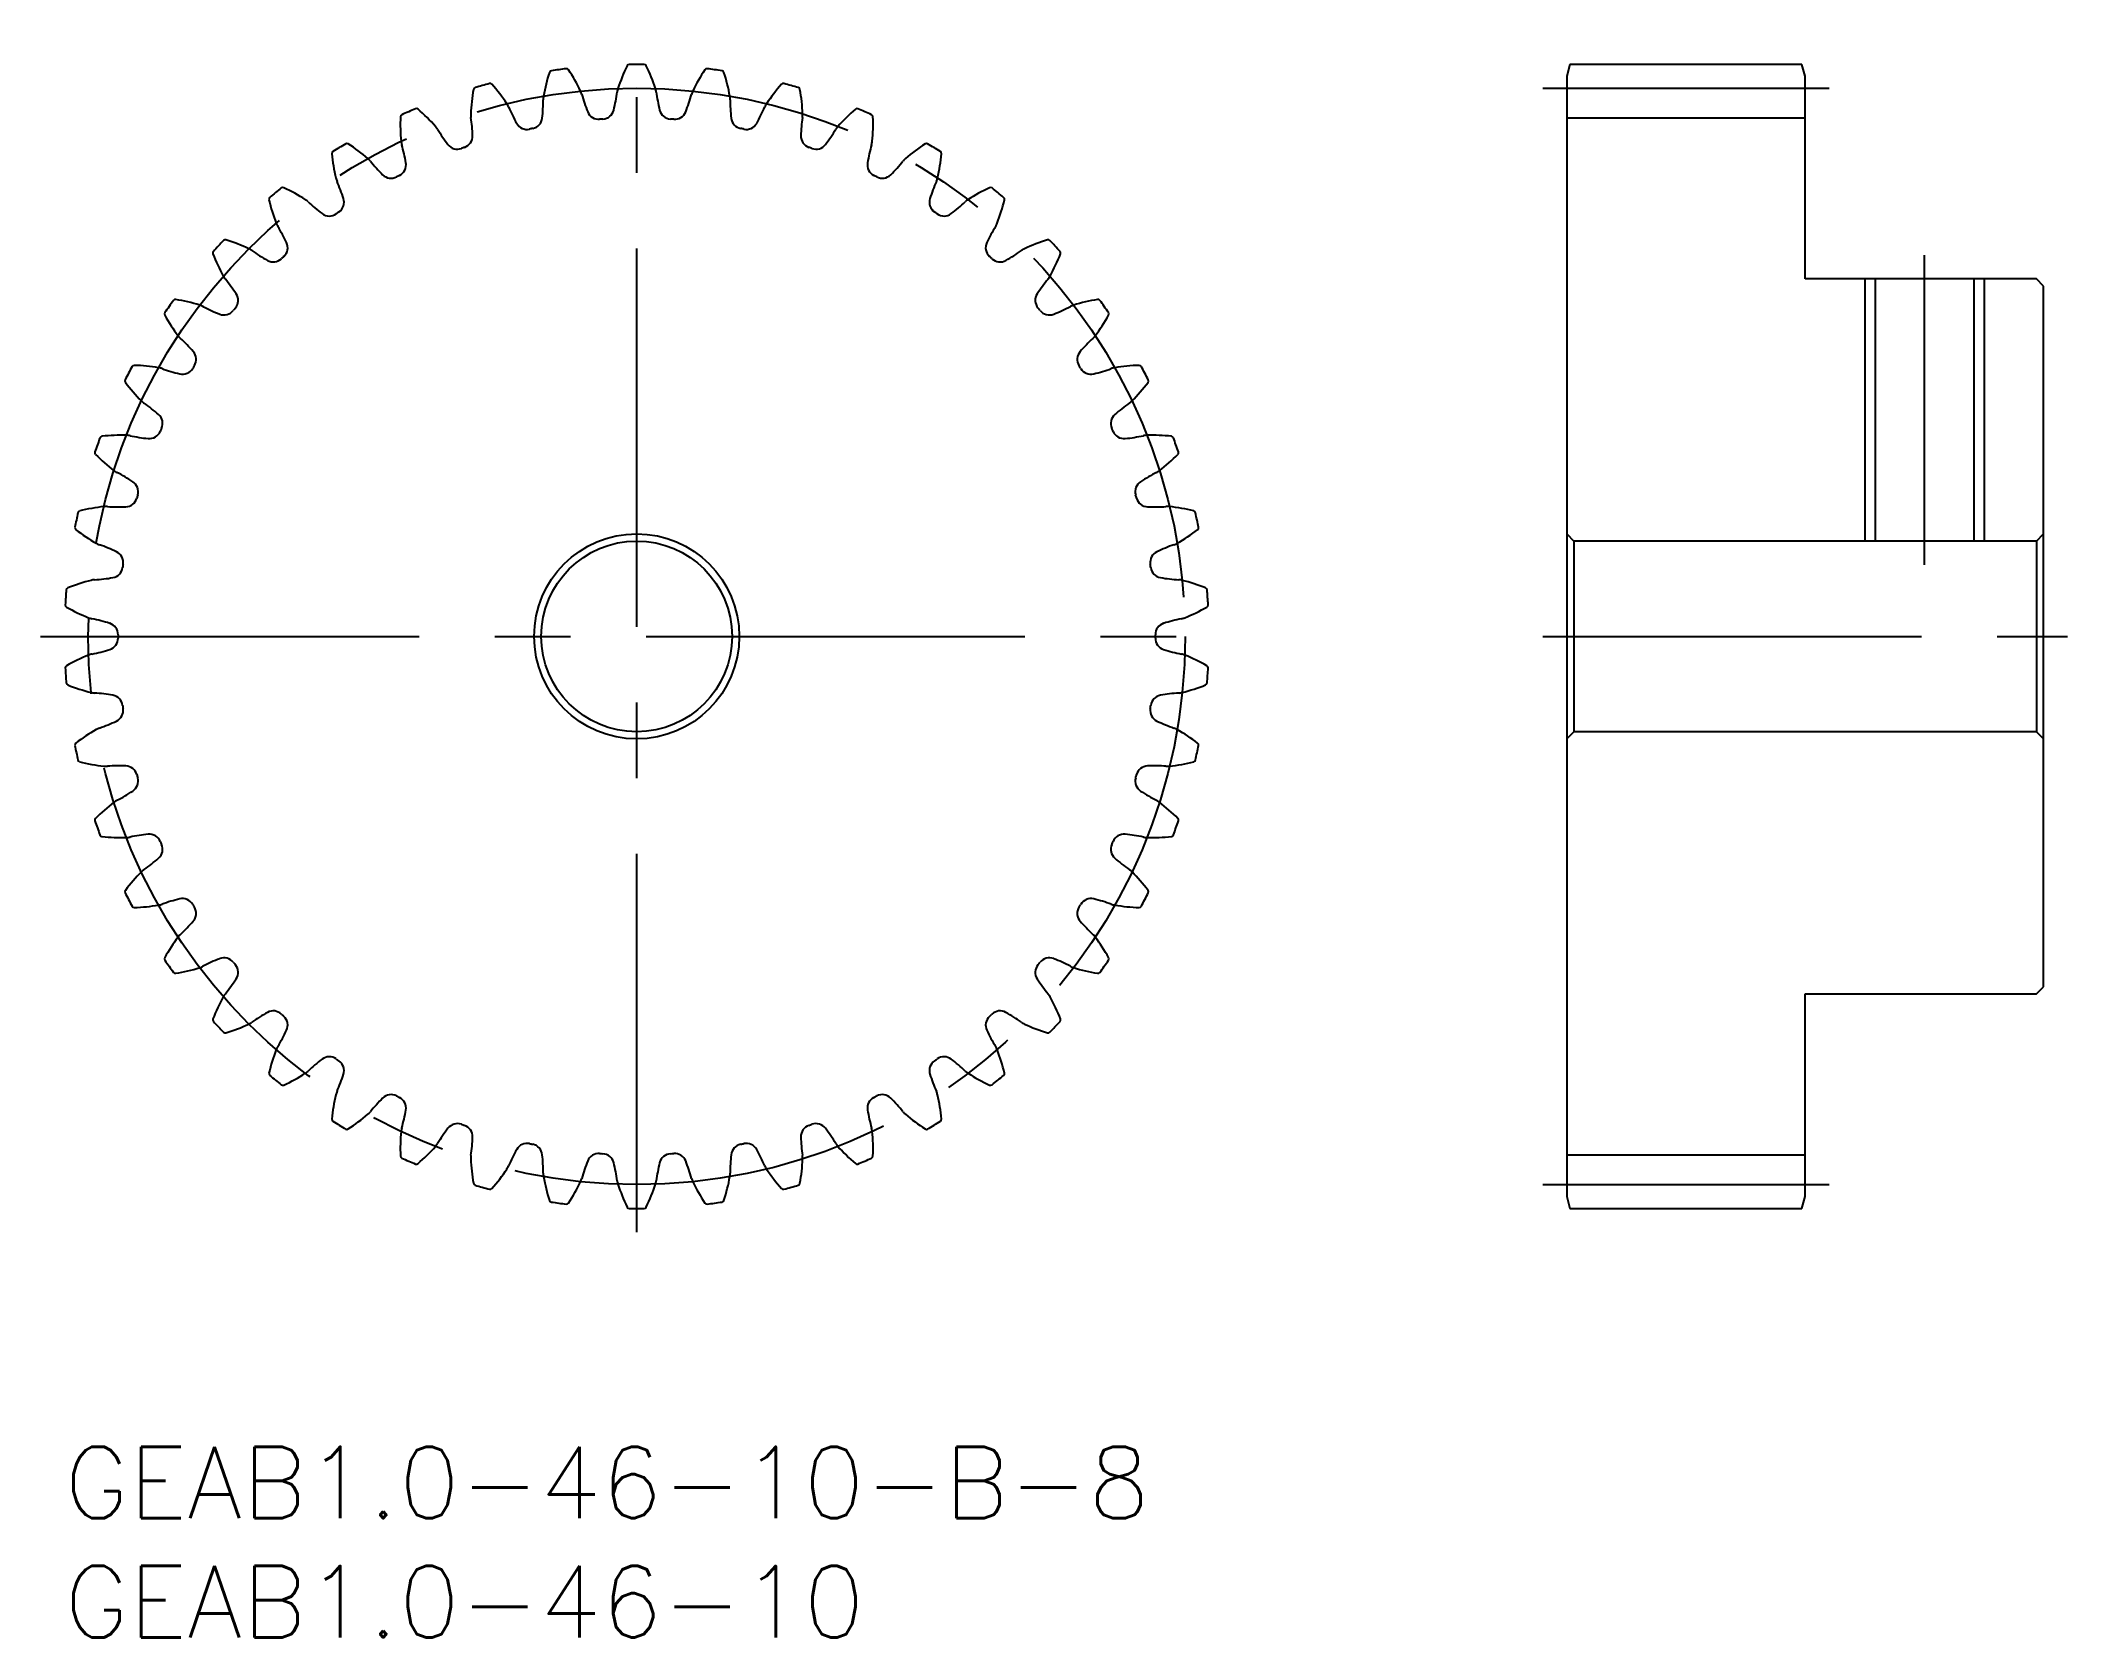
# Model space of a CAD drawing. Extents: x -1 to 84, y -8 to 59.
import ezdxf

# ---------------------------------------------------------------- set-up
doc = ezdxf.new("R2010")
doc.units = 0
doc.header["$LTSCALE"] = 0.5
doc.linetypes.add('CENTER', pattern=[50.8, 31.75, -6.35, 6.35, -6.35])
for name, color, linetype in [('MSM_CENTER', 1, 'CENTER'), ('MSM_CONTINUOUS', 7, 'CONTINUOUS'), ('MSM_NARROW', 5, 'CONTINUOUS'), ('MSM_PART_NUMBER', 7, 'CONTINUOUS')]:
    doc.layers.add(name, color=color, linetype=linetype)
doc.styles.get("Standard").update_dxf_attribs({"font": 'txt.shx', "height": 1, "bigfont": 'bigfont.shx'})

# ---------------------------------------------------------------- blocks, each defined once
blk = doc.blocks.new('*U3')
at = {"layer": 'MSM_PART_NUMBER'}
blk.add_text('GEAB1.0-46-10-B-8', height=3, dxfattribs=at).set_placement((0, -3))
blk = doc.blocks.new('*U4')
at = {"layer": 'MSM_PART_NUMBER'}
blk.add_text('GEAB1.0-46-10', height=3, dxfattribs=at).set_placement((0, -8))

msp = doc.modelspace()

# ---------------------------------------------------------------- linework, layer by layer
at = {"layer": 'MSM_CENTER'}
for p, q in [((24, 9), (24, 59)), ((62, 57), (74, 57)), ((78, 37), (78, 50)), ((-1, 34), (49, 34)), ((62, 34), (84, 34)), ((62, 11), (74, 11))]:
    msp.add_line(p, q, dxfattribs=at)
msp.add_circle((24, 34), 23, dxfattribs=at)
at = {"layer": 'MSM_CONTINUOUS'}
for p, q in [((63.134, 58), (63, 57.5)), ((72.866, 58), (63.134, 58)), ((73, 57.5), (72.866, 58)), ((63, 57.5), (63, 10.5)), ((73, 49), (73, 57.5)), ((63, 55.75), (73, 55.75)), ((82.7, 49), (73, 49)), ((75.933, 49), (75.933, 38)), ((80.067, 49), (80.067, 38)), ((83, 48.7), (82.7, 49)), ((83, 19.3), (83, 48.7)), ((63, 38.3), (63.3, 38)), ((82.7, 38), (83, 38.3)), ((82.7, 38), (63.3, 38)), ((63.3, 38), (63.3, 30)), ((82.7, 38), (82.7, 30)), ((63, 29.7), (63.3, 30)), ((82.7, 30), (63.3, 30)), ((82.7, 30), (83, 29.7)), ((73, 10.5), (73, 19)), ((73, 19), (82.7, 19)), ((82.7, 19), (83, 19.3)), ((63, 12.25), (73, 12.25)), ((63, 10.5), (63.134, 10)), ((72.866, 10), (73, 10.5)), ((63.134, 10), (72.866, 10))]:
    msp.add_line(p, q, dxfattribs=at)
for radius in [4.3, 4]:
    msp.add_circle((24, 34), radius, dxfattribs=at)
for centre, radius, start, end in [((24, 34), 24, 97.07929, 98.57288), ((21.054, 57.718), 0.1, 33.56548, 97.07929), ((30.504, 54.612), 7.667, 154.26061, 161.95652), ((23.688, 57.898), 0.1, 90.74699, 154.26062), ((24, 34), 24, 89.25321, 90.74679), ((24.312, 57.898), 0.1, 25.7394, 89.25321), ((17.496, 54.612), 7.667, 18.04348, 25.7394), ((26.946, 57.718), 0.1, 82.92071, 146.43455), ((24, 34), 24, 81.42712, 82.92071), ((17.252, 56.928), 0.1, 106.39897, 169.9128), ((24, 34), 24, 104.90538, 106.39897), ((17.852, 57.096), 0.1, 41.39157, 104.90538), ((12.176, 52.093), 7.667, 33.69565, 41.39157), ((27.637, 55.306), 7.667, 162.08669, 169.78261), ((20.437, 57.633), 0.1, 98.57288, 162.08671), ((14.75, 53.534), 7.667, 25.86956, 33.56548), ((24, 56.731), 0.826, 161.95652, 172.41867), ((24, 56.731), 0.826, 7.58133, 18.04348), ((33.25, 53.534), 7.667, 146.43452, 154.13043), ((27.563, 57.633), 0.1, 17.91331, 81.42712), ((20.363, 55.306), 7.667, 10.21739, 17.91331), ((35.824, 52.093), 7.667, 138.60843, 146.30435), ((30.148, 57.096), 0.1, 75.09462, 138.60846), ((24, 34), 24, 73.60103, 75.09462), ((30.748, 56.928), 0.1, 10.08722, 73.60103), ((24, 34), 24, 112.73147, 114.22505), ((14.765, 56.044), 0.1, 49.21766, 112.73147), ((9.822, 50.314), 7.667, 41.52174, 49.21766), ((24.702, 55.602), 7.667, 169.91278, 177.6087), ((17.867, 55.888), 0.826, 23.23351, 33.69566), ((25.129, 59.005), 7.077, 203.2335, 209.46761), ((13.002, 56.485), 7.077, 354.01065, 0.24476), ((20.905, 56.519), 0.826, 169.7826, 180.24475), ((20.905, 56.519), 0.826, 15.40742, 25.86957), ((28.524, 58.619), 7.077, 195.40742, 201.64152), ((16.166, 57.773), 7.077, 346.18457, 352.41867), ((31.834, 57.773), 7.077, 187.58133, 193.81543), ((19.476, 58.619), 7.077, 338.35848, 344.59258), ((27.095, 56.519), 0.826, 154.13042, 164.59258), ((27.095, 56.519), 0.826, 359.75525, 10.2174), ((34.998, 56.485), 7.077, 179.75524, 185.98935), ((22.871, 59.005), 7.077, 330.53239, 336.7665), ((30.133, 55.888), 0.826, 146.30433, 156.76649), ((23.298, 55.602), 7.667, 2.3913, 10.08722), ((38.178, 50.314), 7.667, 130.78234, 138.47826), ((33.235, 56.044), 0.1, 67.26853, 130.78237), ((24, 34), 24, 65.77495, 67.26853), ((21.754, 55.497), 7.667, 177.73887, 185.43478), ((14.193, 55.795), 0.1, 114.22505, 177.73889), ((14.944, 54.849), 0.826, 31.0596, 41.52174), ((21.714, 58.926), 7.077, 211.05959, 217.2937), ((17.867, 55.888), 0.826, 177.60868, 188.07084), ((10.043, 54.778), 7.077, 1.83674, 8.07084), ((19.403, 55.77), 0.5, 209.46761, 281.92326), ((24, 34), 21.75, 101.555, 101.92326), ((19.543, 55.799), 0.5, 281.55499, 354.01065), ((22.41, 56.193), 0.5, 201.64152, 274.09717), ((24, 34), 21.75, 93.72892, 94.09717), ((22.553, 56.203), 0.5, 273.72891, 346.18457), ((25.447, 56.203), 0.5, 193.81543, 266.27109), ((24, 34), 21.75, 85.90283, 86.27109), ((25.59, 56.193), 0.5, 265.90283, 338.35848), ((28.457, 55.799), 0.5, 185.98935, 258.445), ((24, 34), 21.75, 78.07674, 78.445), ((28.597, 55.77), 0.5, 258.07674, 330.53239), ((37.957, 54.778), 7.077, 171.92916, 178.16326), ((30.133, 55.888), 0.826, 351.92916, 2.39132), ((26.286, 58.926), 7.077, 322.7063, 328.94041), ((33.056, 54.849), 0.826, 138.47825, 148.9404), ((33.807, 55.795), 0.1, 2.26113, 65.77495), ((26.246, 55.497), 7.667, 354.56522, 2.26113), ((24, 34), 24, 120.55755, 122.05114), ((11.849, 54.581), 0.1, 57.04374, 120.55755), ((7.733, 48.232), 7.667, 49.34783, 57.04374), ((14.944, 54.849), 0.826, 185.43478, 195.89693), ((7.343, 52.684), 7.077, 9.66283, 15.89693), ((16.482, 54.941), 0.5, 217.2937, 289.74935), ((24, 34), 21.75, 109.38109, 109.74935), ((16.616, 54.989), 0.5, 289.38108, 1.83674), ((31.384, 54.989), 0.5, 178.16326, 250.61891), ((24, 34), 21.75, 70.25065, 70.61891), ((31.518, 54.941), 0.5, 250.25065, 322.7063), ((40.657, 52.684), 7.077, 164.10307, 170.33717), ((33.056, 54.849), 0.826, 344.10307, 354.56523), ((40.267, 48.232), 7.667, 122.95626, 130.65217), ((36.151, 54.581), 0.1, 59.44245, 122.95629), ((24, 34), 24, 57.94886, 59.44245), ((11.317, 54.257), 0.1, 122.05114, 185.56497), ((18.848, 54.991), 7.667, 185.56495, 193.26087), ((12.189, 53.422), 0.826, 38.88568, 49.34783), ((18.341, 58.383), 7.077, 218.88568, 225.11978), ((13.827, 53.788), 0.5, 297.20717, 9.66283), ((34.173, 53.788), 0.5, 170.33717, 242.79282), ((29.659, 58.383), 7.077, 314.88022, 321.11432), ((35.811, 53.422), 0.826, 130.65216, 141.11432), ((29.152, 54.991), 7.667, 346.73913, 354.43505), ((36.683, 54.257), 0.1, 354.43505, 57.94886), ((24, 34), 24, 128.38364, 129.87723), ((9.16, 52.735), 0.1, 64.86983, 128.38364), ((5.947, 45.884), 7.667, 57.17391, 64.86983), ((12.189, 53.422), 0.826, 193.26087, 203.72301), ((4.954, 50.242), 7.077, 17.48891, 23.72302), ((13.7, 53.722), 0.5, 225.11978, 297.57543), ((24, 34), 21.75, 117.20718, 117.57543), ((24, 34), 21.75, 62.42457, 62.79282), ((34.3, 53.722), 0.5, 242.42457, 314.88022), ((43.046, 50.242), 7.077, 156.27698, 162.51109), ((35.811, 53.422), 0.826, 336.27699, 346.73914), ((42.053, 45.884), 7.667, 115.13017, 122.82609), ((38.84, 52.735), 0.1, 51.61636, 115.13019), ((24, 34), 24, 50.12277, 51.61636), ((8.677, 52.341), 0.1, 129.87723, 193.39106), ((16.038, 54.094), 7.667, 193.39104, 201.08696), ((9.655, 51.633), 0.826, 46.71177, 57.17392), ((15.074, 57.385), 7.077, 226.71176, 232.94587), ((11.227, 52.219), 0.5, 305.03326, 17.48891), ((36.773, 52.219), 0.5, 162.51109, 234.96674), ((32.926, 57.385), 7.077, 307.05413, 313.28824), ((38.345, 51.633), 0.826, 122.82607, 133.28823), ((31.962, 54.094), 7.667, 338.91304, 346.60896), ((39.323, 52.341), 0.1, 346.60896, 50.12277), ((9.655, 51.633), 0.826, 201.08695, 211.5491), ((2.92, 47.498), 7.077, 25.315, 31.5491), ((11.111, 52.136), 0.5, 232.94587, 305.40152), ((24, 34), 21.75, 125.03326, 125.40152), ((24, 34), 21.75, 54.59848, 54.96674), ((36.889, 52.136), 0.5, 234.59848, 307.05413), ((45.08, 47.498), 7.077, 148.4509, 154.685), ((38.345, 51.633), 0.826, 328.4509, 338.91304), ((6.322, 50.084), 0.1, 137.70332, 201.21715), ((24, 34), 24, 136.20973, 137.70332), ((6.747, 50.539), 0.1, 72.69599, 136.20973), ((4.496, 43.315), 7.667, 65, 72.69592), ((7.388, 49.515), 0.826, 54.53786, 65), ((11.972, 55.952), 7.077, 234.53785, 240.77196), ((8.866, 50.31), 0.5, 312.85934, 25.315), ((39.134, 50.31), 0.5, 154.685, 227.14065), ((36.028, 55.952), 7.077, 299.22804, 305.46215), ((40.612, 49.515), 0.826, 114.99999, 125.46214), ((43.504, 43.315), 7.667, 107.30408, 115), ((41.253, 50.539), 0.1, 43.79027, 107.30411), ((24, 34), 24, 42.29668, 43.79027), ((41.678, 50.084), 0.1, 338.78287, 42.29668), ((13.376, 52.822), 7.667, 201.21713, 208.91304), ((8.761, 50.212), 0.5, 240.77196, 313.22761), ((24, 34), 21.75, 132.85935, 133.22761), ((24, 34), 21.75, 46.77239, 47.14065), ((39.239, 50.212), 0.5, 226.77239, 299.22804), ((34.624, 52.822), 7.667, 331.08696, 338.78287), ((7.388, 49.515), 0.826, 208.91304, 219.37519), ((1.279, 44.501), 7.077, 33.14109, 39.37519), ((46.721, 44.501), 7.077, 140.62481, 146.85891), ((40.612, 49.515), 0.826, 320.62481, 331.08695), ((24, 34), 24, 144.03582, 145.5294), ((4.656, 48.036), 0.1, 80.522, 144.03582), ((3.41, 40.573), 7.667, 72.82609, 80.522), ((5.43, 47.108), 0.826, 62.36394, 72.82609), ((9.095, 54.11), 7.077, 242.36394, 248.59804), ((6.695, 47.986), 0.5, 248.59804, 321.05369), ((24, 34), 21.75, 140.68544, 141.05369), ((6.786, 48.097), 0.5, 320.68543, 33.14109), ((41.214, 48.097), 0.5, 146.85891, 219.31456), ((24, 34), 21.75, 38.94631, 39.31456), ((41.305, 47.986), 0.5, 218.94631, 291.40196), ((38.905, 54.11), 7.077, 291.40196, 297.63606), ((42.57, 47.108), 0.826, 107.1739, 117.63606), ((44.59, 40.573), 7.667, 99.478, 107.17391), ((43.344, 48.036), 0.1, 35.96418, 99.47802), ((24, 34), 24, 34.4706, 35.96418), ((4.296, 47.527), 0.1, 145.5294, 209.04324), ((10.912, 51.2), 7.667, 209.04321, 216.73913), ((37.088, 51.2), 7.667, 323.26087, 330.95679), ((43.704, 47.527), 0.1, 330.95679, 34.4706), ((5.43, 47.108), 0.826, 216.73912, 227.20127), ((0.06, 41.31), 7.077, 40.96717, 47.20128), ((5.026, 45.622), 0.5, 328.51152, 40.96717), ((42.974, 45.622), 0.5, 139.03283, 211.48848), ((47.94, 41.31), 7.077, 132.79872, 139.03283), ((42.57, 47.108), 0.826, 312.79873, 323.26087), ((24, 34), 24, 151.8619, 153.35549), ((2.925, 45.271), 0.1, 88.34816, 151.8619), ((2.707, 37.708), 7.667, 80.65217, 88.34809), ((3.818, 44.458), 0.826, 70.19003, 80.65218), ((6.496, 51.893), 7.077, 250.19003, 256.42413), ((4.952, 45.5), 0.5, 256.42413, 328.87978), ((24, 34), 21.75, 148.51152, 148.87978), ((24, 34), 21.75, 31.12022, 31.48848), ((43.048, 45.5), 0.5, 211.12022, 283.57587), ((41.504, 51.893), 7.077, 283.57587, 289.80997), ((44.182, 44.458), 0.826, 99.34782, 109.80997), ((45.293, 37.708), 7.667, 91.65191, 99.34783), ((45.075, 45.271), 0.1, 28.1381, 91.65193), ((24, 34), 24, 26.64451, 28.1381), ((2.638, 44.718), 0.1, 153.35549, 216.86932), ((8.691, 49.258), 7.667, 216.8693, 224.56522), ((39.309, 49.258), 7.667, 315.43478, 323.1307), ((45.362, 44.718), 0.1, 323.1307, 26.64451), ((3.818, 44.458), 0.826, 224.56521, 235.02736), ((-0.712, 37.982), 7.077, 48.79326, 55.02737), ((48.712, 37.982), 7.077, 124.97263, 131.20674), ((44.182, 44.458), 0.826, 304.97264, 315.43478), ((3.564, 42.799), 0.5, 264.25022, 336.70587), ((3.621, 42.93), 0.5, 336.3376, 48.79326), ((24, 34), 21.75, 156.33761, 156.70587), ((44.379, 42.93), 0.5, 131.20674, 203.66239), ((24, 34), 21.75, 23.29413, 23.66239), ((44.436, 42.799), 0.5, 203.29413, 275.74978), ((1.378, 41.709), 0.1, 161.18177, 224.69541), ((24, 34), 24, 159.68799, 161.18158), ((1.586, 42.296), 0.1, 96.17425, 159.68799), ((2.4, 34.774), 7.667, 88.47826, 96.17418), ((2.582, 41.612), 0.826, 78.01612, 88.47826), ((4.223, 49.343), 7.077, 258.01611, 264.25022), ((43.777, 49.343), 7.077, 275.74978, 281.98389), ((45.418, 41.612), 0.826, 91.52174, 101.98388), ((45.6, 34.774), 7.667, 83.82582, 91.52174), ((46.414, 42.296), 0.1, 20.31201, 83.82584), ((24, 34), 24, 18.81842, 20.31201), ((46.622, 41.709), 0.1, 315.30461, 18.81842), ((6.756, 47.031), 7.667, 224.69539, 232.3913), ((2.582, 41.612), 0.826, 232.3913, 242.85345), ((-1.024, 34.58), 7.077, 56.61935, 62.85345), ((49.024, 34.58), 7.077, 117.14655, 123.38065), ((45.418, 41.612), 0.826, 297.14655, 307.60869), ((41.244, 47.031), 7.667, 307.60869, 315.30461), ((2.594, 40.072), 0.5, 344.1637, 56.61935), ((45.406, 40.072), 0.5, 123.38065, 195.8363), ((24, 34), 24, 167.51408, 169.00766), ((0.665, 39.167), 0.1, 104.00033, 167.51408), ((2.496, 31.825), 7.667, 96.30435, 104.00027), ((1.745, 38.625), 0.826, 85.8422, 96.30435), ((2.318, 46.507), 7.077, 265.8422, 272.0763), ((2.556, 39.934), 0.5, 272.0763, 344.53195), ((24, 34), 21.75, 164.1637, 164.53195), ((24, 34), 21.75, 15.46805, 15.8363), ((45.444, 39.934), 0.5, 195.46805, 267.9237), ((45.682, 46.507), 7.077, 267.9237, 274.1578), ((46.255, 38.625), 0.826, 83.69565, 94.1578), ((45.504, 31.825), 7.667, 75.99974, 83.69565), ((47.335, 39.167), 0.1, 12.48592, 75.99976), ((24, 34), 24, 10.99234, 12.48592), ((0.539, 38.557), 0.1, 169.00766, 232.5215), ((5.143, 44.562), 7.667, 232.52147, 240.21739), ((42.857, 44.562), 7.667, 299.78261, 307.47853), ((47.461, 38.557), 0.1, 307.47853, 10.99234), ((1.745, 38.625), 0.826, 240.21739, 250.67954), ((-0.87, 31.167), 7.077, 64.44543, 70.67954), ((1.967, 37.101), 0.5, 351.98978, 64.44543), ((46.033, 37.101), 0.5, 115.55457, 188.01022), ((48.87, 31.167), 7.077, 109.32046, 115.55457), ((46.255, 38.625), 0.826, 289.32046, 299.78261), ((1.948, 36.959), 0.5, 279.90239, 352.35804), ((24, 34), 21.75, 171.98978, 172.35804), ((24, 34), 21.75, 7.64196, 8.01022), ((46.052, 36.959), 0.5, 187.64196, 260.09761), ((24, 34), 24, 175.34016, 176.83375), ((0.179, 35.942), 0.1, 111.82642, 175.34016), ((2.992, 28.917), 7.667, 104.13043, 111.82635), ((1.322, 35.551), 0.826, 93.66829, 104.13044), ((0.817, 43.438), 7.077, 273.66829, 279.90239), ((47.183, 43.438), 7.077, 260.09761, 266.33171), ((46.678, 35.551), 0.826, 75.86956, 86.33171), ((45.008, 28.917), 7.667, 68.17365, 75.86957), ((47.821, 35.942), 0.1, 4.65984, 68.17367), ((24, 34), 24, 3.16625, 4.65984), ((0.136, 35.32), 0.1, 176.83394, 240.34759), ((3.88, 41.896), 7.667, 240.34756, 248.04348), ((44.12, 41.896), 7.667, 291.95652, 299.65244), ((47.864, 35.32), 0.1, 299.65244, 3.16625), ((1.322, 35.551), 0.826, 248.04347, 258.50562), ((-0.253, 27.807), 7.077, 72.27152, 78.50563), ((1.75, 34.072), 0.5, 359.81587, 72.27152), ((24, 34), 21.75, 179.81587, 180.18413), ((46.25, 34.072), 0.5, 107.72848, 180.18413), ((24, 34), 21.75, 359.81587, 0.18413), ((48.253, 27.807), 7.077, 101.49437, 107.72848), ((46.678, 35.551), 0.826, 281.49438, 291.95652), ((3.88, 26.104), 7.667, 111.95652, 119.65244), ((1.322, 32.449), 0.826, 101.49438, 111.95653), ((-0.253, 40.193), 7.077, 281.49437, 287.72848), ((1.75, 33.928), 0.5, 287.72848, 0.18413), ((46.25, 33.928), 0.5, 179.81587, 252.27152), ((48.253, 40.193), 7.077, 252.27152, 258.50563), ((46.678, 32.449), 0.826, 68.04346, 78.50562), ((44.12, 26.104), 7.667, 60.34756, 68.04348), ((0.136, 32.68), 0.1, 119.65244, 183.16625), ((24, 34), 24, 183.16625, 184.65984), ((47.864, 32.68), 0.1, 356.83375, 60.34759), ((24, 34), 24, 355.34016, 356.83375), ((0.179, 32.058), 0.1, 184.65984, 248.17367), ((2.992, 39.083), 7.667, 248.17365, 255.86957), ((1.322, 32.449), 0.826, 255.86956, 266.33171), ((0.817, 24.562), 7.077, 80.09761, 86.33171), ((1.948, 31.041), 0.5, 7.64196, 80.09761), ((46.052, 31.041), 0.5, 99.90239, 172.35804), ((47.183, 24.562), 7.077, 93.66829, 99.90239), ((46.678, 32.449), 0.826, 273.66829, 284.13043), ((45.008, 39.083), 7.667, 284.13043, 291.82635), ((47.821, 32.058), 0.1, 291.82635, 355.34016), ((1.967, 30.899), 0.5, 295.55457, 8.01022), ((24, 34), 21.75, 187.64196, 188.01022), ((46.033, 30.899), 0.5, 171.98978, 244.44543), ((24, 34), 21.75, 351.98978, 352.35804), ((5.143, 23.438), 7.667, 119.78261, 127.47853), ((1.745, 29.375), 0.826, 109.32046, 119.78261), ((-0.87, 36.833), 7.077, 289.32046, 295.55457), ((48.87, 36.833), 7.077, 244.44543, 250.67954), ((46.255, 29.375), 0.826, 60.21739, 70.67954), ((42.857, 23.438), 7.667, 52.52147, 60.21739), ((0.539, 29.443), 0.1, 127.47859, 190.99234), ((24, 34), 24, 190.99234, 192.48592), ((24, 34), 24, 347.51408, 349.00766), ((47.461, 29.443), 0.1, 349.00766, 52.5215), ((0.665, 28.833), 0.1, 192.48592, 255.99976), ((2.496, 36.175), 7.667, 255.99974, 263.69565), ((1.745, 29.375), 0.826, 263.69564, 274.1578), ((2.318, 21.493), 7.077, 87.9237, 94.1578), ((2.556, 28.066), 0.5, 15.46805, 87.9237), ((2.594, 27.928), 0.5, 303.38065, 15.8363), ((24, 34), 21.75, 195.46805, 195.8363), ((45.406, 27.928), 0.5, 164.1637, 236.61935), ((24, 34), 21.75, 344.1637, 344.53195), ((45.444, 28.066), 0.5, 92.0763, 164.53195), ((45.682, 21.493), 7.077, 85.8422, 92.0763), ((46.255, 29.375), 0.826, 265.8422, 276.30435), ((45.504, 36.175), 7.667, 276.30435, 284.00027), ((47.335, 28.833), 0.1, 284.00033, 347.51408), ((-1.024, 33.42), 7.077, 297.14655, 303.38065), ((49.024, 33.42), 7.077, 236.61935, 242.85345), ((1.378, 26.291), 0.1, 135.30461, 198.81842), ((6.756, 20.969), 7.667, 127.6087, 135.30461), ((2.582, 26.388), 0.826, 117.14655, 127.6087), ((45.418, 26.388), 0.826, 52.3913, 62.85345), ((41.244, 20.969), 7.667, 44.69539, 52.3913), ((46.622, 26.291), 0.1, 341.18158, 44.69541), ((24, 34), 24, 198.81842, 200.31201), ((1.586, 25.704), 0.1, 200.31201, 263.82584), ((2.4, 33.226), 7.667, 263.82582, 271.52174), ((2.582, 26.388), 0.826, 271.52173, 281.98388), ((4.223, 18.657), 7.077, 95.74978, 101.98389), ((3.564, 25.201), 0.5, 23.29413, 95.74978), ((44.436, 25.201), 0.5, 84.25022, 156.70587), ((43.777, 18.657), 7.077, 78.01611, 84.25022), ((45.418, 26.388), 0.826, 258.01612, 268.47826), ((45.6, 33.226), 7.667, 268.47826, 276.17418), ((46.414, 25.704), 0.1, 276.17425, 339.68799), ((24, 34), 24, 339.68799, 341.18158), ((-0.712, 30.018), 7.077, 304.97263, 311.20674), ((3.621, 25.07), 0.5, 311.20674, 23.66239), ((24, 34), 21.75, 203.29413, 203.66239), ((44.379, 25.07), 0.5, 156.33761, 228.79326), ((24, 34), 21.75, 336.33761, 336.70587), ((48.712, 30.018), 7.077, 228.79326, 235.02737), ((8.691, 18.742), 7.667, 135.43478, 143.1307), ((3.818, 23.542), 0.826, 124.97264, 135.43478), ((44.182, 23.542), 0.826, 44.56521, 55.02736), ((39.309, 18.742), 7.667, 36.8693, 44.56522), ((2.638, 23.282), 0.1, 143.1307, 206.64451), ((24, 34), 24, 206.64451, 208.1381), ((6.496, 16.107), 7.077, 103.57587, 109.80997), ((4.952, 22.5), 0.5, 31.12022, 103.57587), ((43.048, 22.5), 0.5, 76.42413, 148.87978), ((41.504, 16.107), 7.077, 70.19003, 76.42413), ((24, 34), 24, 331.8619, 333.35549), ((45.362, 23.282), 0.1, 333.35549, 36.86932), ((2.925, 22.729), 0.1, 208.1381, 271.65193), ((2.707, 30.292), 7.667, 271.65191, 279.34783), ((3.818, 23.542), 0.826, 279.34782, 289.80997), ((24, 34), 21.75, 211.12022, 211.48848), ((5.026, 22.378), 0.5, 319.03283, 31.48848), ((42.974, 22.378), 0.5, 148.51152, 220.96717), ((24, 34), 21.75, 328.51152, 328.87978), ((44.182, 23.542), 0.826, 250.19003, 260.65217), ((45.293, 30.292), 7.667, 260.65217, 268.34809), ((45.075, 22.729), 0.1, 268.34809, 331.8619), ((10.912, 16.8), 7.667, 143.26087, 150.95679), ((5.43, 20.892), 0.826, 132.79873, 143.26087), ((0.06, 26.69), 7.077, 312.79872, 319.03283), ((47.94, 26.69), 7.077, 220.96717, 227.20128), ((42.57, 20.892), 0.826, 36.73912, 47.20127), ((37.088, 16.8), 7.667, 29.04321, 36.73913), ((4.296, 20.473), 0.1, 150.95679, 214.4706), ((24, 34), 24, 214.4706, 215.96418), ((9.095, 13.89), 7.077, 111.40196, 117.63606), ((6.695, 20.014), 0.5, 38.94631, 111.40196), ((41.305, 20.014), 0.5, 68.59804, 141.05369), ((38.905, 13.89), 7.077, 62.36394, 68.59804), ((24, 34), 24, 324.03582, 325.5294), ((43.704, 20.473), 0.1, 325.5294, 29.04324), ((4.656, 19.964), 0.1, 215.96418, 279.47802), ((3.41, 27.427), 7.667, 279.478, 287.17391), ((5.43, 20.892), 0.826, 287.17391, 297.63606), ((1.279, 23.499), 7.077, 320.62481, 326.85891), ((24, 34), 21.75, 218.94631, 219.31456), ((6.786, 19.903), 0.5, 326.85891, 39.31456), ((41.214, 19.903), 0.5, 140.68544, 213.14109), ((46.721, 23.499), 7.077, 213.14109, 219.37519), ((24, 34), 21.75, 320.68544, 321.05369), ((42.57, 20.892), 0.826, 242.36394, 252.82609), ((44.59, 27.427), 7.667, 252.82609, 260.522), ((43.344, 19.964), 0.1, 260.522, 324.03582), ((13.376, 15.178), 7.667, 151.08696, 158.78287), ((7.388, 18.485), 0.826, 140.62481, 151.08696), ((40.612, 18.485), 0.826, 28.91303, 39.37519), ((34.624, 15.178), 7.667, 21.21713, 28.91304), ((6.322, 17.916), 0.1, 158.78287, 222.29668), ((11.972, 12.048), 7.077, 119.22804, 125.46215), ((8.761, 17.788), 0.5, 46.77239, 119.22804), ((24, 34), 21.75, 226.77239, 227.14065), ((8.866, 17.69), 0.5, 334.685, 47.14065), ((39.134, 17.69), 0.5, 132.85935, 205.315), ((24, 34), 21.75, 312.85935, 313.22761), ((39.239, 17.788), 0.5, 60.77196, 133.22761), ((36.028, 12.048), 7.077, 54.53785, 60.77196), ((41.678, 17.916), 0.1, 317.70332, 21.21715), ((24, 34), 24, 222.29668, 223.79027), ((6.747, 17.461), 0.1, 223.79027, 287.30411), ((4.496, 24.685), 7.667, 287.30408, 295), ((7.388, 18.485), 0.826, 294.99999, 305.46214), ((2.92, 20.502), 7.077, 328.4509, 334.685), ((45.08, 20.502), 7.077, 205.315, 211.5491), ((40.612, 18.485), 0.826, 234.53786, 245), ((43.504, 24.685), 7.667, 245, 252.69592), ((41.253, 17.461), 0.1, 252.69599, 316.20973), ((24, 34), 24, 316.20973, 317.70332), ((16.038, 13.906), 7.667, 158.91304, 166.60896), ((9.655, 16.367), 0.826, 148.4509, 158.91304), ((15.074, 10.615), 7.077, 127.05413, 133.28824), ((11.111, 15.864), 0.5, 54.59848, 127.05413), ((24, 34), 21.75, 234.59848, 234.96674), ((11.227, 15.781), 0.5, 342.51109, 54.96674), ((36.773, 15.781), 0.5, 125.03326, 197.48891), ((24, 34), 21.75, 305.03326, 305.40152), ((36.889, 15.864), 0.5, 52.94587, 125.40152), ((32.926, 10.615), 7.077, 46.71176, 52.94587), ((38.345, 16.367), 0.826, 21.08695, 31.5491), ((31.962, 13.906), 7.667, 13.39104, 21.08696), ((8.677, 15.659), 0.1, 166.60903, 230.12277), ((24, 34), 24, 230.12277, 231.61636), ((5.947, 22.116), 7.667, 295.13017, 302.82609), ((9.655, 16.367), 0.826, 302.82607, 313.28823), ((4.954, 17.758), 7.077, 336.27698, 342.51109), ((43.046, 17.758), 7.077, 197.48891, 203.72302), ((38.345, 16.367), 0.826, 226.71177, 237.17391), ((42.053, 22.116), 7.667, 237.17391, 244.86983), ((24, 34), 24, 308.38364, 309.87723), ((39.323, 15.659), 0.1, 309.87723, 13.39107), ((9.16, 15.265), 0.1, 231.61636, 295.13019), ((18.848, 13.009), 7.667, 166.73913, 174.43505), ((12.189, 14.578), 0.826, 156.27699, 166.73913), ((18.341, 9.617), 7.077, 134.88022, 141.11432), ((13.7, 14.278), 0.5, 62.42457, 134.88022), ((24, 34), 21.75, 242.42457, 242.79282), ((13.827, 14.212), 0.5, 350.33717, 62.79282), ((34.173, 14.212), 0.5, 117.20718, 189.66283), ((24, 34), 21.75, 297.20718, 297.57543), ((34.3, 14.278), 0.5, 45.11978, 117.57543), ((29.659, 9.617), 7.077, 38.88568, 45.11978), ((35.811, 14.578), 0.826, 13.26085, 23.72301), ((29.152, 13.009), 7.667, 5.56495, 13.26087), ((38.84, 15.265), 0.1, 244.86983, 308.38364), ((11.317, 13.743), 0.1, 174.43512, 237.94886), ((24, 34), 24, 237.94886, 239.44245), ((7.733, 19.768), 7.667, 302.95626, 310.65217), ((12.189, 14.578), 0.826, 310.65217, 321.11432), ((7.343, 15.316), 7.077, 344.10307, 350.33717), ((40.657, 15.316), 7.077, 189.66283, 195.89693), ((35.811, 14.578), 0.826, 218.88568, 229.34782), ((40.267, 19.768), 7.667, 229.34783, 237.04374), ((24, 34), 24, 300.55755, 302.05114), ((36.683, 13.743), 0.1, 302.05114, 5.56498), ((11.849, 13.419), 0.1, 239.44245, 302.95628), ((21.754, 12.503), 7.667, 174.56522, 182.26114), ((14.944, 13.151), 0.826, 164.10307, 174.56522), ((21.714, 9.074), 7.077, 142.7063, 148.94041), ((16.482, 13.059), 0.5, 70.25065, 142.7063), ((24, 34), 21.75, 250.25065, 250.61891), ((16.616, 13.011), 0.5, 358.16326, 70.61891), ((10.043, 13.222), 7.077, 351.92916, 358.16326), ((31.384, 13.011), 0.5, 109.38109, 181.83674), ((37.957, 13.222), 7.077, 181.83674, 188.07084), ((24, 34), 21.75, 289.38109, 289.74935), ((31.518, 13.059), 0.5, 37.2937, 109.74935), ((26.286, 9.074), 7.077, 31.05959, 37.2937), ((33.056, 13.151), 0.826, 5.43477, 15.89693), ((26.246, 12.503), 7.667, 357.73887, 5.43478), ((36.151, 13.419), 0.1, 237.04381, 300.55755), ((14.193, 12.205), 0.1, 182.2612, 245.77495), ((24, 34), 24, 245.77495, 247.26853), ((9.822, 17.686), 7.667, 310.78234, 318.47826), ((14.944, 13.151), 0.826, 318.47826, 328.9404), ((17.867, 12.112), 0.826, 171.92916, 182.39131), ((24.702, 12.398), 7.667, 182.3913, 190.08722), ((25.129, 8.995), 7.077, 150.53239, 156.7665), ((19.403, 12.23), 0.5, 78.07674, 150.53239), ((24, 34), 21.75, 258.07674, 258.445), ((19.543, 12.201), 0.5, 5.98935, 78.445), ((13.002, 11.515), 7.077, 359.75524, 5.98935), ((28.524, 9.381), 7.077, 158.35848, 164.59258), ((22.41, 11.807), 0.5, 85.90283, 158.35848), ((24, 34), 21.75, 265.90283, 266.27109), ((22.553, 11.797), 0.5, 13.81543, 86.27109), ((16.166, 10.227), 7.077, 7.58133, 13.81543), ((31.834, 10.227), 7.077, 166.18457, 172.41867), ((25.447, 11.797), 0.5, 93.72891, 166.18457), ((24, 34), 21.75, 273.72891, 274.09717), ((25.59, 11.807), 0.5, 21.64152, 94.09717), ((19.476, 9.381), 7.077, 15.40742, 21.64152), ((34.998, 11.515), 7.077, 174.01065, 180.24476), ((28.457, 12.201), 0.5, 101.555, 174.01065), ((24, 34), 21.75, 281.555, 281.92326), ((28.597, 12.23), 0.5, 29.46761, 101.92326), ((22.871, 8.995), 7.077, 23.2335, 29.46761), ((23.298, 12.398), 7.667, 349.91278, 357.6087), ((30.133, 12.112), 0.826, 357.60868, 8.07084), ((33.056, 13.151), 0.826, 211.0596, 221.52175), ((38.178, 17.686), 7.667, 221.52174, 229.21766), ((24, 34), 24, 292.73147, 294.22505), ((33.807, 12.205), 0.1, 294.22505, 357.73889), ((14.765, 11.956), 0.1, 247.26853, 310.78237), ((17.252, 11.072), 0.1, 190.08722, 253.60103), ((12.176, 15.907), 7.667, 318.60843, 326.30435), ((17.867, 12.112), 0.826, 326.30434, 336.76649), ((20.905, 11.481), 0.826, 179.75525, 190.21739), ((27.637, 12.694), 7.667, 190.21739, 197.91331), ((14.75, 14.466), 7.667, 326.43452, 334.13043), ((20.905, 11.481), 0.826, 334.13042, 344.59258), ((24, 11.269), 0.826, 187.58133, 198.04348), ((24, 11.269), 0.826, 341.95651, 352.41867), ((27.095, 11.481), 0.826, 195.40742, 205.86956), ((33.25, 14.466), 7.667, 205.86956, 213.56548), ((20.363, 12.694), 7.667, 342.08669, 349.78261), ((27.095, 11.481), 0.826, 349.7826, 0.24475), ((30.133, 12.112), 0.826, 203.23351, 213.69566), ((35.824, 15.907), 7.667, 213.69565, 221.39157), ((30.748, 11.072), 0.1, 286.39897, 349.9128), ((33.235, 11.956), 0.1, 229.21772, 292.73147), ((24, 34), 24, 253.60103, 255.09462), ((17.852, 10.904), 0.1, 255.09462, 318.60846), ((20.437, 10.367), 0.1, 197.91331, 261.42712), ((24, 34), 24, 261.42712, 262.92071), ((21.054, 10.282), 0.1, 262.92071, 326.43454), ((30.504, 13.388), 7.667, 198.04348, 205.7394), ((17.496, 13.388), 7.667, 334.26061, 341.95652), ((26.946, 10.282), 0.1, 213.56548, 277.07929), ((24, 34), 24, 277.07929, 278.57288), ((27.563, 10.367), 0.1, 278.57288, 342.08672), ((30.148, 10.904), 0.1, 221.39157, 284.90538), ((24, 34), 24, 284.90538, 286.39897), ((23.688, 10.102), 0.1, 205.7394, 269.25321), ((24, 34), 24, 269.25321, 270.74679), ((24.312, 10.102), 0.1, 270.74679, 334.26063)]:
    msp.add_arc(centre, radius, start, end, dxfattribs=at)
at = {"layer": 'MSM_NARROW'}
for p, q in [((75.5, 49), (75.5, 38)), ((80.5, 49), (80.5, 38))]:
    msp.add_line(p, q, dxfattribs=at)

# ---------------------------------------------------------------- block references
at = {"layer": 'MSM_CONTINUOUS'}
for name in ['*U3', '*U4']:
    msp.add_blockref(name, (0, 0), dxfattribs=at)

doc.saveas('drawing.dxf')
